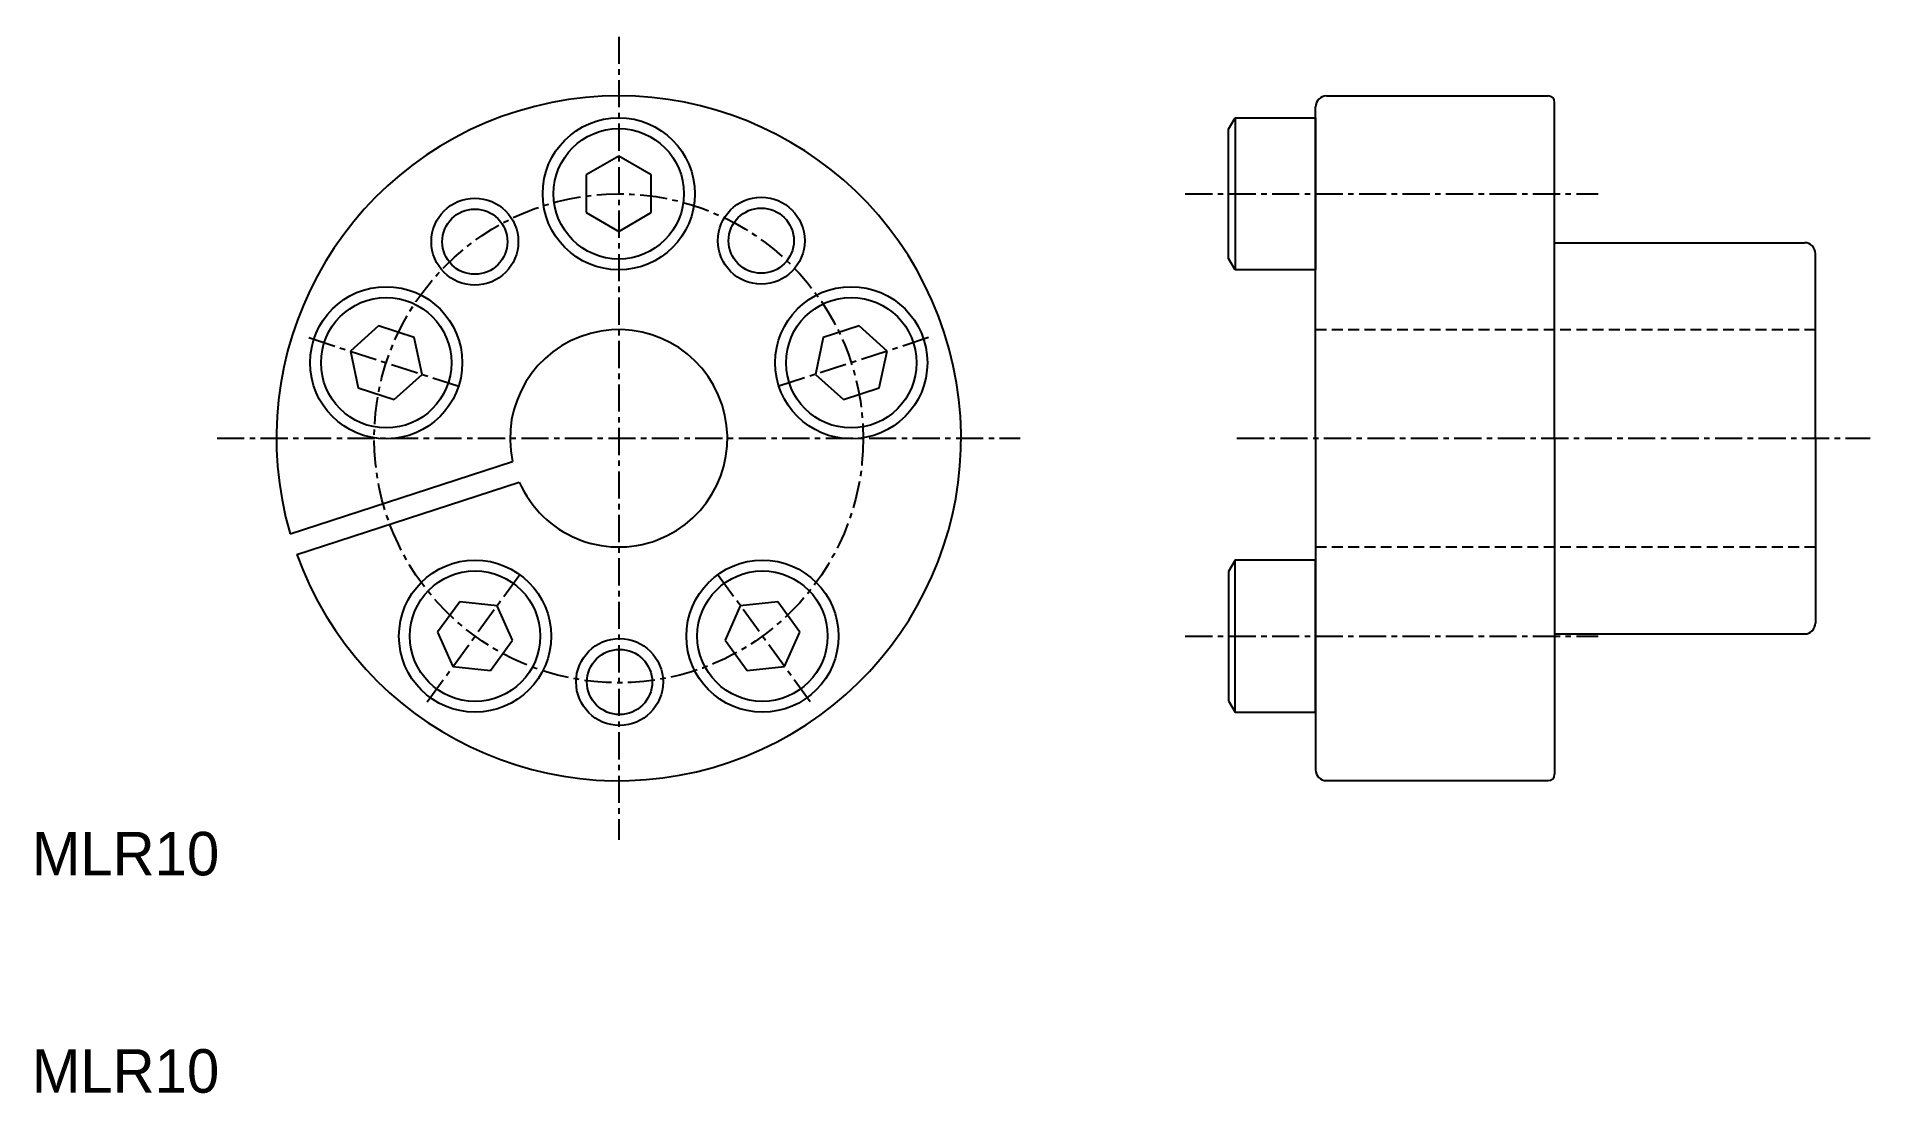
# Model space of a CAD drawing. Extents: x 10.2 to 94.6, y 10 to 58.6.
import ezdxf

# ---------------------------------------------------------------- set-up
doc = ezdxf.new("R2010")
doc.units = 0
doc.linetypes.add('CENTER', pattern=[2, 1.25, -0.25, 0.25, -0.25])
doc.linetypes.add('DASHED', pattern=[0.75, 0.5, -0.25])
doc.layers.get('0').update_dxf_attribs({"linetype": 'CONTINUOUS'})
doc.layers.add('CENTER', color=1, linetype='CENTER')

msp = doc.modelspace()

# ---------------------------------------------------------------- linework, layer by layer
at = {"color": 7, "linetype": 'CONTINUOUS'}
for p, q in [((69.566, 55.857), (79.766, 55.857)), ((65.066, 54.337), (65.366, 54.857)), ((65.366, 54.857), (69.066, 54.857)), ((65.366, 54.857), (65.366, 47.857)), ((69.066, 40.107), (69.066, 55.357)), ((69.066, 54.857), (69.066, 47.857)), ((80.066, 40.107), (80.066, 55.557)), ((65.066, 48.377), (65.066, 54.337)), ((80.066, 49.107), (91.566, 49.107)), ((65.366, 47.857), (65.066, 48.377)), ((92.066, 40.107), (92.066, 48.607)), ((69.066, 47.857), (65.366, 47.857)), ((69.066, 40.107), (69.066, 24.857)), ((80.066, 40.107), (80.066, 24.657)), ((92.066, 40.107), (92.066, 31.607)), ((21.876, 35.718), (32.116, 39.045)), ((22.185, 34.767), (32.425, 38.094)), ((65.366, 34.506), (65.066, 33.986)), ((65.066, 33.986), (65.066, 28.025)), ((69.066, 34.506), (65.366, 34.506)), ((65.366, 27.506), (65.366, 34.506)), ((69.066, 27.506), (69.066, 34.506)), ((80.066, 31.107), (91.566, 31.107)), ((65.066, 28.025), (65.366, 27.506)), ((65.366, 27.506), (69.066, 27.506)), ((69.566, 24.357), (79.766, 24.357))]:
    msp.add_line(p, q, dxfattribs=at)
at = {"color": 0}
for p, q in [((37.002, 53.089), (35.502, 52.223)), ((38.502, 52.223), (37.002, 53.089)), ((35.502, 52.223), (35.502, 50.491)), ((38.502, 50.491), (38.502, 52.223)), ((35.502, 50.491), (37.002, 49.625)), ((37.002, 49.625), (38.502, 50.491)), ((25.943, 45.278), (24.656, 44.119)), ((27.59, 44.742), (25.943, 45.278)), ((27.95, 43.048), (27.59, 44.742)), ((46.415, 44.742), (46.054, 43.048)), ((48.062, 45.278), (46.415, 44.742)), ((49.349, 44.119), (48.062, 45.278)), ((24.656, 44.119), (25.016, 42.425)), ((48.989, 42.425), (49.349, 44.119)), ((26.663, 41.889), (27.95, 43.048)), ((46.054, 43.048), (47.342, 41.889)), ((25.016, 42.425), (26.663, 41.889)), ((47.342, 41.889), (48.989, 42.425)), ((29.685, 32.588), (28.667, 31.187)), ((31.408, 32.407), (29.685, 32.588)), ((32.112, 30.825), (31.408, 32.407)), ((42.597, 32.407), (41.892, 30.825)), ((44.319, 32.588), (42.597, 32.407)), ((45.337, 31.187), (44.319, 32.588)), ((28.667, 31.187), (29.372, 29.604)), ((31.094, 29.423), (32.112, 30.825)), ((41.892, 30.825), (42.91, 29.423)), ((44.633, 29.604), (45.337, 31.187)), ((29.372, 29.604), (31.094, 29.423)), ((42.91, 29.423), (44.633, 29.604))]:
    msp.add_line(p, q, dxfattribs=at)
at = {"color": 3, "linetype": 'DASHED'}
for p, q in [((69.066, 45.107), (92.066, 45.107)), ((69.066, 35.107), (92.066, 35.107))]:
    msp.add_line(p, q, dxfattribs=at)
at = {"color": 0}
for centre, radius in [((37.002, 51.357), 3.5), ((37.002, 51.357), 3), ((26.303, 43.584), 3.5), ((26.303, 43.584), 3), ((47.702, 43.584), 3.5), ((47.702, 43.584), 3), ((30.39, 31.006), 3.5), ((30.39, 31.006), 3), ((43.615, 31.006), 3.5), ((43.615, 31.006), 3)]:
    msp.add_circle(centre, radius, dxfattribs=at)
at = {"color": 3, "linetype": 'CONTINUOUS'}
for centre in [(30.381, 49.154), (43.56, 49.2), (37.041, 28.896)]:
    msp.add_circle(centre, 2, dxfattribs=at)
at = {"color": 7, "linetype": 'CONTINUOUS'}
for centre in [(30.381, 49.154), (43.56, 49.2), (37.041, 28.896)]:
    msp.add_circle(centre, 1.5, dxfattribs=at)
for centre, radius, start, end in [((37.002, 40.107), 15.75, 199.81922, 196.18078), ((69.566, 55.357), 0.5, 90, 180), ((79.766, 55.557), 0.3, 0, 90), ((91.566, 48.607), 0.5, 0, 90), ((37.002, 40.107), 5, 203.73917, 192.26083), ((91.566, 31.607), 0.5, 270, 0), ((69.566, 24.857), 0.5, 180, 270), ((79.766, 24.657), 0.3, 270, 0)]:
    msp.add_arc(centre, radius, start, end, dxfattribs=at)
at = {"layer": 'CENTER', "color": 1, "linetype": 'CENTER'}
for p, q in [((37.002, 58.586), (37.002, 21.628)), ((63.066, 51.357), (82.066, 51.357)), ((22.743, 44.74), (29.863, 42.427)), ((51.262, 44.74), (44.141, 42.427)), ((18.524, 40.107), (55.481, 40.107)), ((65.448, 40.107), (94.592, 40.107)), ((28.189, 27.977), (32.59, 34.034)), ((45.815, 27.977), (41.415, 34.034)), ((63.066, 31.006), (82.066, 31.006))]:
    msp.add_line(p, q, dxfattribs=at)
msp.add_circle((37.002, 40.107), 11.25, dxfattribs=at)

# ---------------------------------------------------------------- texts
at = {"color": 7, "linetype": 'CONTINUOUS'}
for p in [(10, 20), (10, 10)]:
    msp.add_text('MLR10', height=2, dxfattribs=at).set_placement(p)

doc.saveas('drawing.dxf')
